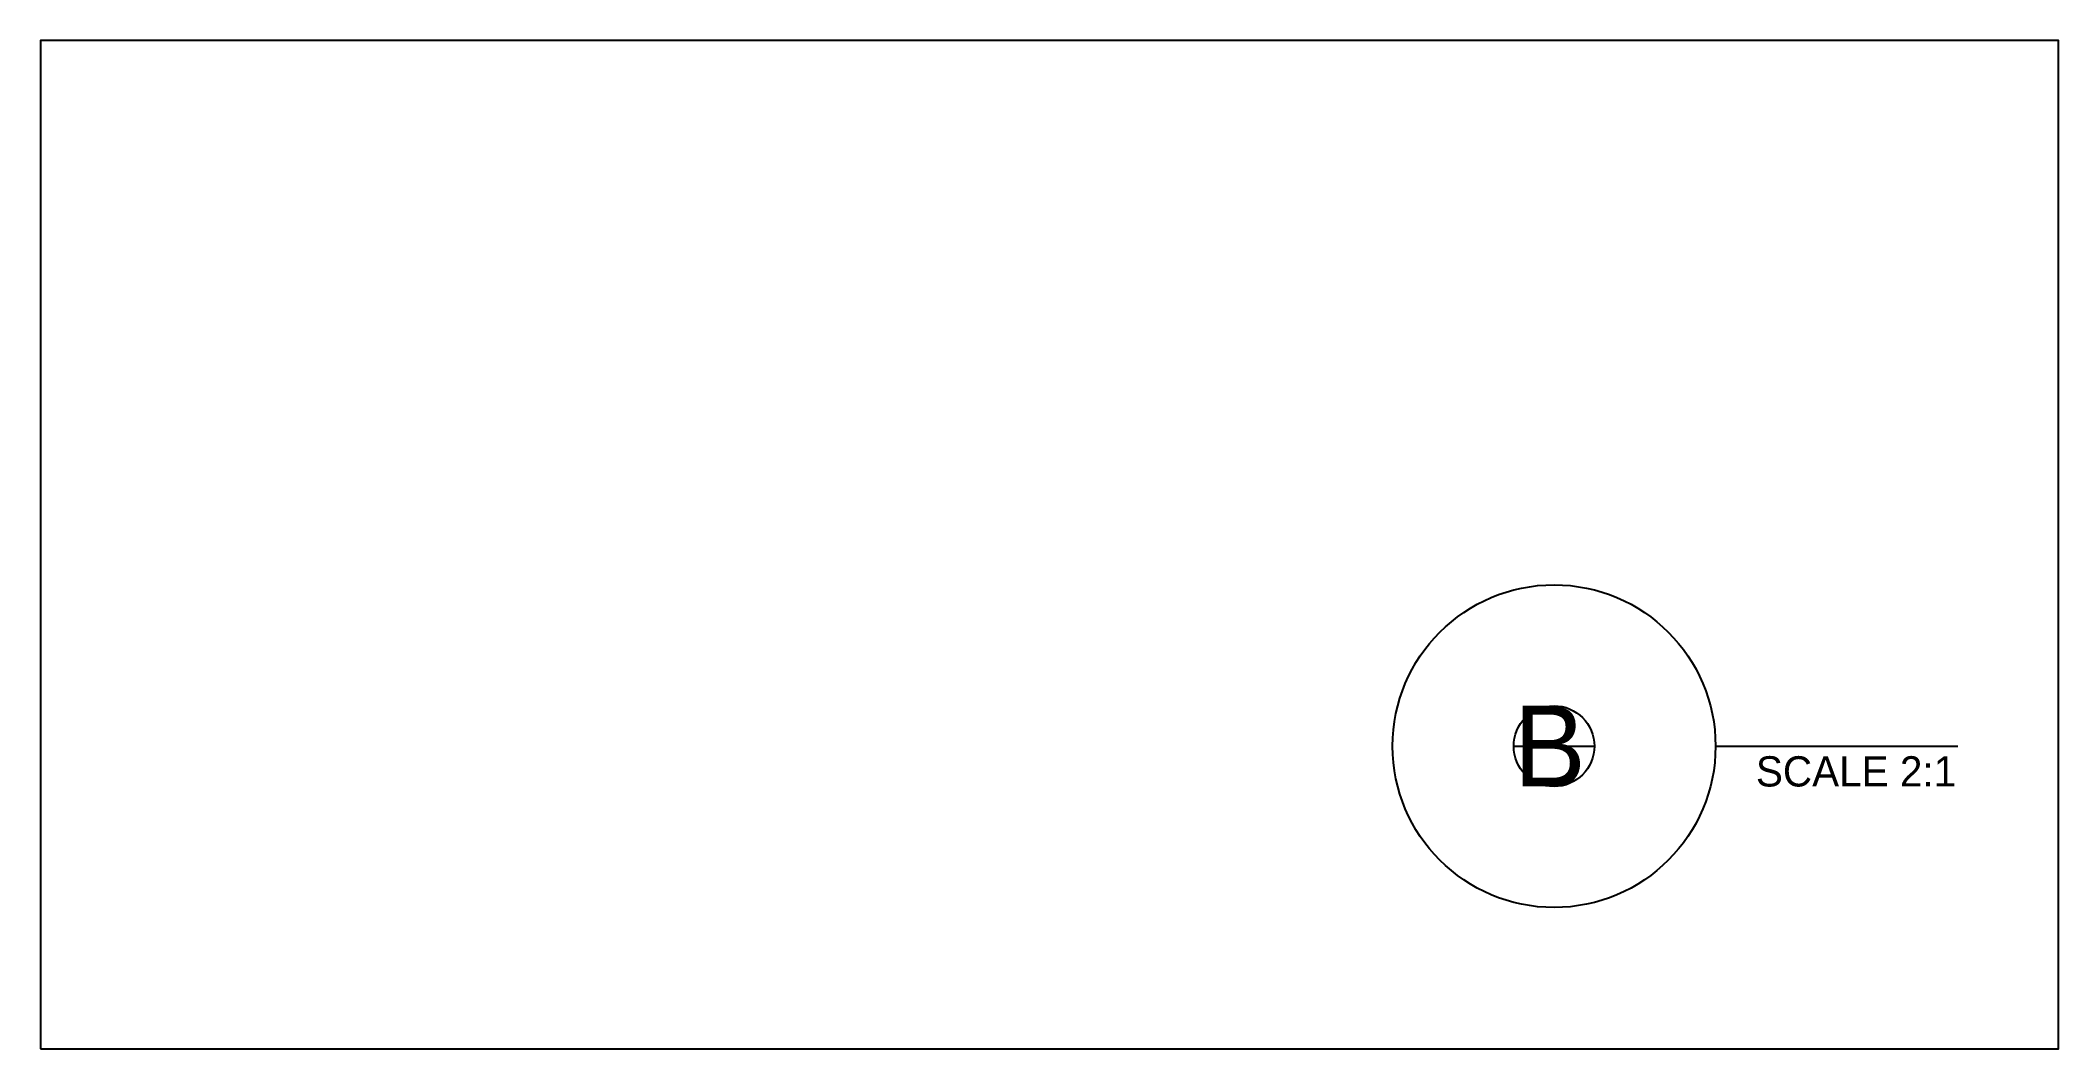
# Model space of a CAD drawing. Header units: metres. Extents: x 0 to 100, y 0 to 50.
import ezdxf

# ---------------------------------------------------------------- set-up
doc = ezdxf.new("R2010")
doc.units = ezdxf.units.M

msp = doc.modelspace()

# ---------------------------------------------------------------- linework, layer by layer
for p, q in [((73, 15), (77, 15)), ((83, 15), (95, 15))]:
    msp.add_line(p, q)
msp.add_lwpolyline([(0, 0), (100, 0), (100, 50), (0, 50), (0, 0)])
for radius in [8, 2]:
    msp.add_circle((75, 15), radius)

# ---------------------------------------------------------------- texts
for s, height, p in [('B', 4, (73, 13)), ('SCALE 2:1', 1.5, (85, 13))]:
    msp.add_text(s, height=height).set_placement(p)

doc.saveas('drawing.dxf')
